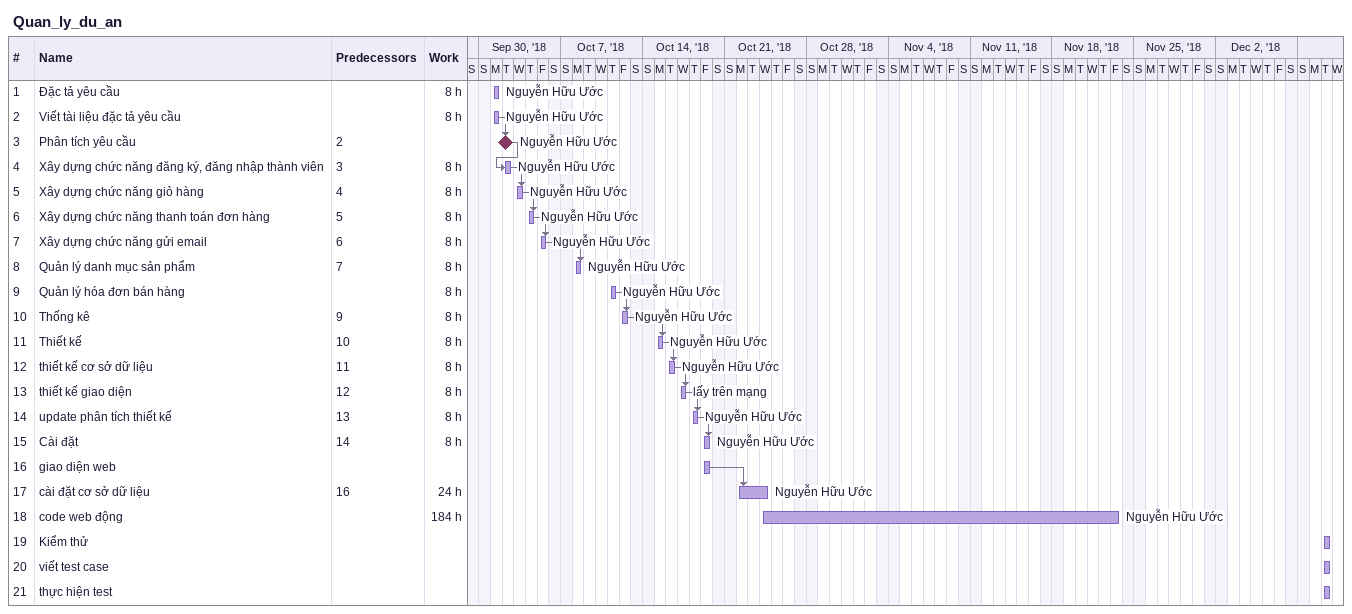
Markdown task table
Quan_ly_du_an

| ID | Task | Start | Finish | Predecessors | Resources | Work (h) |
|---|---|---|---|---|---|---|
| 1 | Đặc tả yêu cầu | 2018-10-01 | 2018-10-01 |  | Nguyễn Hữu Ước | 8 |
| 2 | Viết tài liệu đặc tả yêu cầu | 2018-10-01 | 2018-10-01 |  | Nguyễn Hữu Ước | 8 |
| 3 | Phân tích yêu cầu (milestone) | 2018-10-02 | 2018-10-02 | 2 | Nguyễn Hữu Ước |  |
| 4 | Xây dựng chức năng đăng ký, đăng nhập thành viên | 2018-10-02 | 2018-10-02 | 3 | Nguyễn Hữu Ước | 8 |
| 5 | Xây dựng chức năng giỏ hàng | 2018-10-03 | 2018-10-03 | 4 | Nguyễn Hữu Ước | 8 |
| 6 | Xây dựng chức năng thanh toán đơn hàng | 2018-10-04 | 2018-10-04 | 5 | Nguyễn Hữu Ước | 8 |
| 7 | Xây dựng chức năng gửi email | 2018-10-05 | 2018-10-05 | 6 | Nguyễn Hữu Ước | 8 |
| 8 | Quản lý danh mục sản phẩm | 2018-10-08 | 2018-10-08 | 7 | Nguyễn Hữu Ước | 8 |
| 9 | Quản lý hóa đơn bán hàng | 2018-10-11 | 2018-10-11 |  | Nguyễn Hữu Ước | 8 |
| 10 | Thống kê | 2018-10-12 | 2018-10-12 | 9 | Nguyễn Hữu Ước | 8 |
| 11 | Thiết kế | 2018-10-15 | 2018-10-15 | 10 | Nguyễn Hữu Ước | 8 |
| 12 | thiết kế cơ sở dữ liệu | 2018-10-16 | 2018-10-16 | 11 | Nguyễn Hữu Ước | 8 |
| 13 | thiết kế giao diện | 2018-10-17 | 2018-10-17 | 12 | lấy trên mạng | 8 |
| 14 | update phân tích thiết kế | 2018-10-18 | 2018-10-18 | 13 | Nguyễn Hữu Ước | 8 |
| 15 | Cài đặt | 2018-10-19 | 2018-10-19 | 14 | Nguyễn Hữu Ước | 8 |
| 16 | giao diện web | 2018-10-19 | 2018-10-19 |  |  |  |
| 17 | cài đặt cơ sở dữ liệu | 2018-10-22 | 2018-10-24 | 16 | Nguyễn Hữu Ước | 24 |
| 18 | code web động | 2018-10-24 | 2018-11-23 |  | Nguyễn Hữu Ước | 184 |
| 19 | Kiểm thử | 2018-12-11 | 2018-12-11 |  |  |  |
| 20 | viết test case | 2018-12-11 | 2018-12-11 |  |  |  |
| 21 | thực hiện test | 2018-12-11 | 2018-12-11 |  |  |  |
